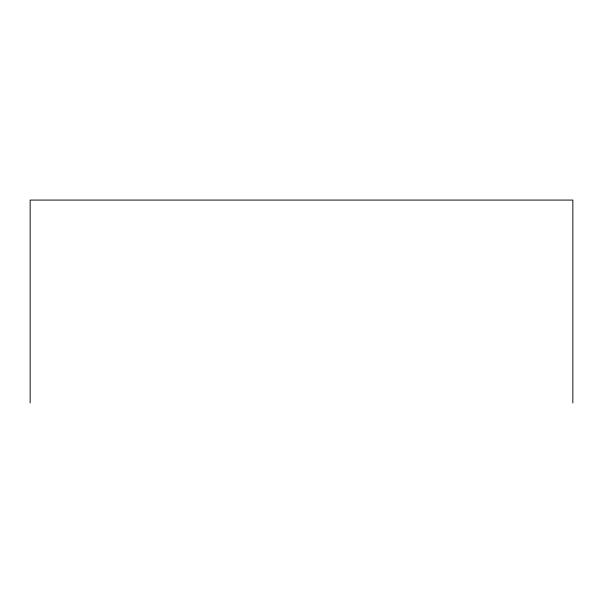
<?xml version="1.0" encoding="UTF-8"?>
<svg xmlns="http://www.w3.org/2000/svg" width="603" height="603" viewBox="0 0 603 603"><rect width="100%" height="100%" fill="white"/><g stroke="black" fill="none" stroke-linecap="round" stroke-linejoin="round"><path stroke-width="0.9" d="M572.85 402.925L572.85 200.075L30.15 200.075L30.15 402.925"/></g></svg>
